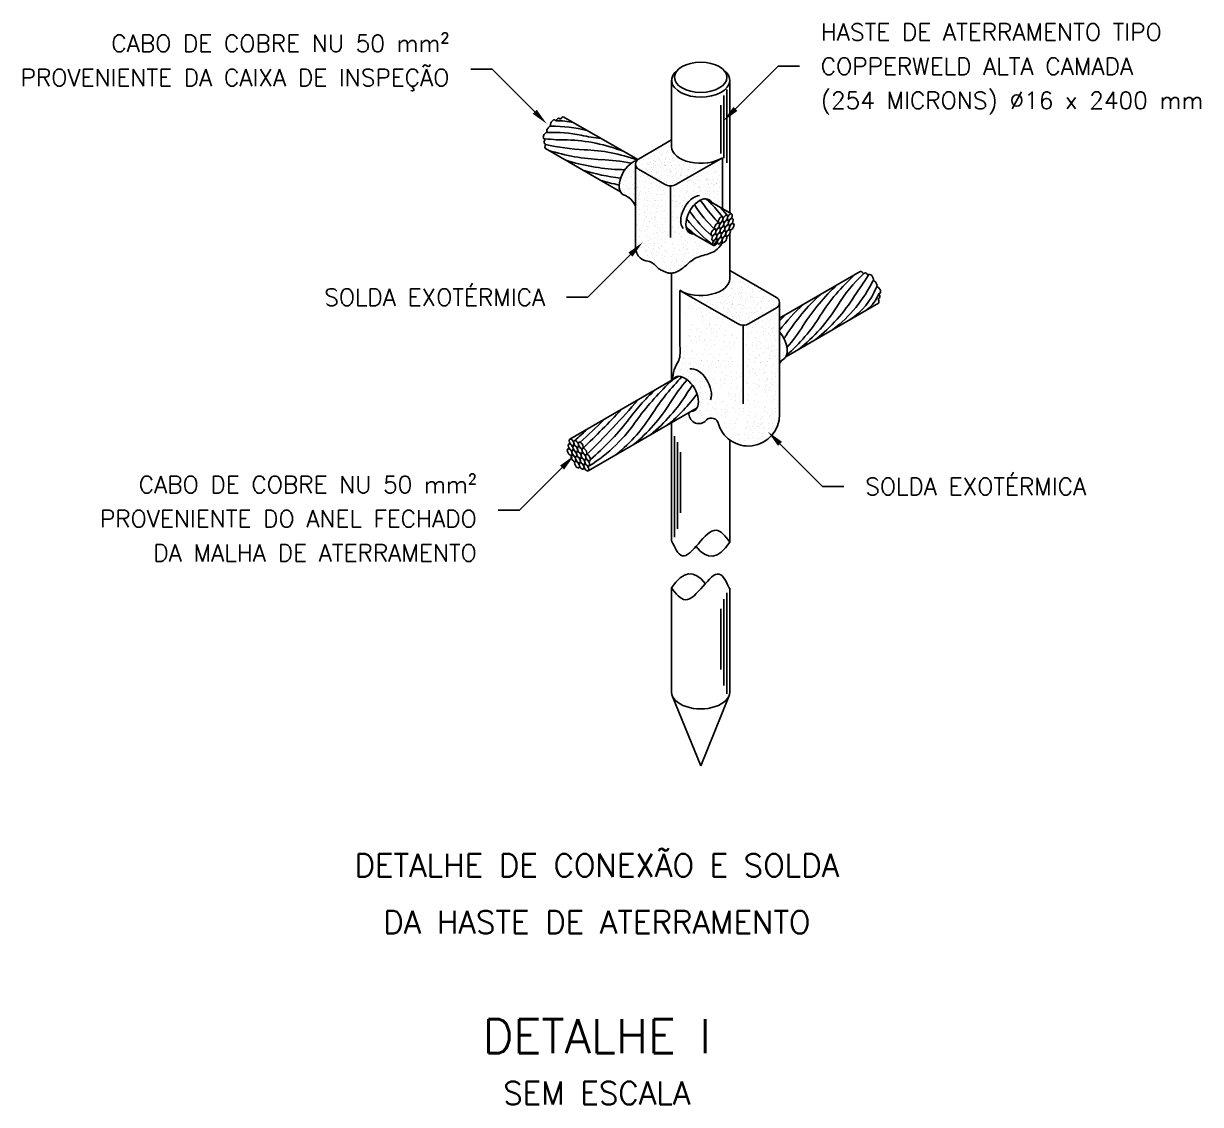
# Paper-space layout 'Layout4' of a CAD drawing. Header units: millimetres. Extents: x 16 to 267, y 19 to 196.
# Drawn here: x 208.76 to 232.03, y 61.51 to 82.87 of the extents above; entities that cross this region are included whole.
import ezdxf
from ezdxf.enums import TextEntityAlignment as Align

# ---------------------------------------------------------------- set-up
doc = ezdxf.new("R2010")
doc.units = ezdxf.units.MM
for name, color, linetype in [('C01', 1, 'Continuous'), ('C02', 42, 'Continuous'), ('C03', 7, 'Continuous'), ('C04', 5, 'Continuous'), ('C05', 4, 'Continuous')]:
    doc.layers.add(name, color=color, linetype=linetype)
doc.styles.add('100CL', font='romans.shx', dxfattribs={"height": 25})
doc.styles.add('140CL', font='romans.shx', dxfattribs={"height": 100})
doc.styles.add('80CL', font='romans.shx', dxfattribs={"height": 2})

psp = doc.layouts.new('Layout4')

# ---------------------------------------------------------------- linework, layer by layer
at = {"layer": 'C01'}
for p, q in [((222.607, 80.216), (222.607, 81.451)), ((222.666, 80.124), (222.666, 81.571)), ((222.547, 80.308), (222.547, 81.259)), ((222.67, 79.084), (222.54, 79.24)), ((221.633, 72.726), (221.633, 74.718)), ((221.692, 72.886), (221.692, 74.598)), ((221.751, 73.206), (221.751, 74.406)), ((222.607, 69.79), (222.607, 71.501)), ((222.666, 69.63), (222.666, 71.621)), ((222.547, 70.109), (222.547, 71.309))]:
    psp.add_line(p, q, dxfattribs=at)
for centre, radius, start, end in [((219.254, 78.252), 2.592, 75.5148, 91.4163), ((219.348, 79.712), 1.238, 76.6561, 93.0104), ((219.475, 83.951), 3.377, 263.1709, 270.5459), ((219.238, 77.885), 2.837, 78.8772, 92.4028), ((219.402, 77.231), 3.345, 68.4803, 88.2103), ((220.476, 83.524), 2.937, 256.4091, 264.2355), ((220.04, 84.522), 4.148, 256.6399, 267.3042), ((220.377, 84.327), 4.148, 252.6958, 267.3042), ((219.74, 77.036), 3.345, 69.8266, 88.2103), ((220.715, 84.132), 4.148, 252.6958, 267.3042), ((220.078, 76.841), 3.345, 78.0118, 88.2103), ((221.053, 83.937), 4.148, 252.6958, 263.2242), ((220.416, 76.646), 3.345, 86.0408, 88.2103), ((221.391, 83.742), 4.148, 252.6958, 258.1274), ((220.436, 78.009), 2.187, 34.5242, 38.8612), ((221.344, 78.335), 1.409, 38.4865, 48.8227), ((224.084, 80.669), 2.627, 214.8967, 229.117), ((220.526, 78.428), 1.734, 29.5979, 30.0044), ((223.821, 80.376), 2.095, 211.4044, 228.5956), ((225.207, 81.467), 3.706, 216.7715, 223.2285), ((223.843, 80.249), 1.739, 216.6069, 223.3931), ((224.48, 81.106), 3.345, 218.7128, 231.5197), ((224.142, 81.301), 3.345, 226.9146, 231.5197), ((228.003, 74.861), 4.148, 132.6958, 147.3042), ((223.121, 78.985), 2.71, 307.3205, 333.796), ((227.418, 75.715), 3.016, 132.8361, 148.3691), ((214.771, 84.817), 12.735, 324.8834, 327.0683), ((227.328, 74.471), 4.148, 132.6958, 147.3042), ((227.328, 74.471), 4.148, 132.6958, 147.3042), ((227.665, 74.666), 4.148, 132.6958, 147.3042), ((222.345, 79.253), 3.345, 308.4803, 328.2103), ((224.353, 78.168), 1.367, 303.2311, 338.3699), ((224.947, 77.823), 0.778, 309.2695, 338.1592), ((226.99, 74.276), 4.148, 132.6958, 142.3222), ((222.008, 79.058), 3.345, 308.4803, 328.2103), ((226.652, 74.081), 4.148, 132.6958, 135.237), ((221.67, 78.863), 3.345, 310.5794, 328.2103), ((221.332, 78.668), 3.345, 318.9335, 328.2103), ((220.994, 78.473), 3.345, 326.9207, 328.2103), ((224.699, 72.945), 4.148, 134.7472, 147.3042), ((224.062, 72.586), 4.148, 132.6958, 144.1815), ((225.552, 71.588), 5.805, 133.0704, 143.2078), ((225.036, 73.14), 4.148, 139.5097, 147.3042), ((225.374, 73.335), 4.148, 144.8082, 147.3042), ((207.21, 87.308), 18.128, 314.3901, 319.0995), ((219.041, 77.338), 3.345, 309.2306, 328.2103), ((219.379, 77.533), 3.345, 309.2306, 323.7806), ((207.169, 87.668), 18.277, 313.8122, 317.1762), ((218.365, 76.948), 3.345, 309.2306, 328.2103), ((218.703, 77.143), 3.345, 309.2306, 328.2103), ((216.085, 78.983), 5.72, 310.0075, 316.5423), ((218.332, 76.747), 3.072, 301.5907, 326.8053), ((216.416, 78.438), 5.485, 310.3889, 321.3523), ((216.151, 78.649), 5.333, 311.0975, 314.6366)]:
    psp.add_arc(centre, radius, start, end, dxfattribs=at)
at = {"layer": 'C02'}
for p, q in [((218.023, 81.975), (217.601, 81.975)), ((218.023, 81.975), (218.867, 81.131)), ((223.678, 82.03), (222.835, 81.187)), ((223.678, 82.03), (224.1, 82.03)), ((221.574, 80.443), (221.574, 81.753)), ((222.725, 79.133), (222.725, 81.753)), ((220.903, 80.185), (219.444, 81.027)), ((220.921, 80.197), (221.574, 80.574)), ((220.566, 79.546), (219.082, 80.403)), ((221.275, 80.371), (221.275, 80.371)), ((221.343, 80.324), (221.343, 80.324)), ((221.374, 80.421), (221.374, 80.421)), ((221.401, 80.3), (221.401, 80.3)), ((221.47, 80.323), (221.47, 80.323)), ((221.492, 80.303), (221.492, 80.303)), ((221.5, 80.35), (221.5, 80.35)), ((220.862, 80.095), (220.862, 78.412)), ((220.989, 80.095), (220.989, 80.095)), ((221.02, 80.192), (221.02, 80.192)), ((221.089, 80.113), (221.089, 80.113)), ((221.117, 80.093), (221.117, 80.093)), ((221.12, 80.21), (221.12, 80.21)), ((221.147, 80.121), (221.147, 80.121)), ((221.216, 80.162), (221.216, 80.162)), ((221.216, 80.112), (221.216, 80.112)), ((221.231, 80.144), (221.231, 80.144)), ((221.244, 80.275), (221.244, 80.275)), ((221.246, 80.139), (221.246, 80.139)), ((221.264, 80.06), (221.264, 80.06)), ((221.314, 80.061), (221.314, 80.061)), ((221.315, 80.211), (221.315, 80.211)), ((221.33, 80.194), (221.33, 80.194)), ((221.347, 80.144), (221.347, 80.144)), ((221.364, 80.11), (221.364, 80.11)), ((221.371, 80.273), (221.371, 80.273)), ((221.426, 80.07), (221.426, 80.07)), ((221.431, 80.133), (221.431, 80.133)), ((221.433, 80.093), (221.433, 80.093)), ((221.446, 80.194), (221.446, 80.194)), ((221.448, 80.076), (221.448, 80.076)), ((221.458, 80.076), (221.458, 80.076)), ((221.461, 80.206), (221.461, 80.206)), ((221.469, 80.222), (221.469, 80.222)), ((221.526, 80.119), (221.526, 80.119)), ((221.53, 80.183), (221.53, 80.183)), ((221.564, 80.076), (221.564, 80.076)), ((221.569, 80.272), (221.569, 80.272)), ((221.572, 80.07), (221.572, 80.07)), ((221.588, 80.205), (221.588, 80.205)), ((221.603, 80.167), (221.603, 80.167)), ((221.618, 80.232), (221.618, 80.232)), ((221.648, 80.065), (221.648, 80.065)), ((221.669, 79.697), (222.58, 80.223)), ((221.686, 80.154), (221.686, 80.154)), ((221.7, 80.068), (221.7, 80.068)), ((221.73, 80.096), (221.73, 80.096)), ((221.808, 80.092), (221.808, 80.092)), ((221.926, 80.086), (221.926, 80.086)), ((222.58, 80.223), (222.58, 79.216)), ((220.661, 79.931), (220.661, 79.931)), ((220.675, 79.829), (220.675, 79.829)), ((220.713, 79.918), (220.713, 79.918)), ((220.757, 79.833), (220.757, 79.833)), ((220.787, 79.86), (220.787, 79.86)), ((220.813, 79.951), (220.813, 79.951)), ((220.827, 79.934), (220.827, 79.934)), ((220.861, 79.849), (220.861, 79.849)), ((220.868, 79.946), (220.868, 79.946)), ((220.878, 79.819), (220.878, 79.819)), ((221.433, 79.697), (220.921, 79.993)), ((220.962, 79.982), (220.962, 79.982)), ((220.965, 79.857), (220.965, 79.857)), ((220.976, 79.965), (220.976, 79.965)), ((221.01, 79.88), (221.01, 79.88)), ((221.061, 80), (221.061, 80)), ((221.076, 79.983), (221.076, 79.983)), ((221.093, 79.965), (221.093, 79.965)), ((221.104, 79.847), (221.104, 79.847)), ((221.109, 79.899), (221.109, 79.899)), ((221.123, 79.814), (221.123, 79.814)), ((221.151, 79.927), (221.151, 79.927)), ((221.172, 79.89), (221.172, 79.89)), ((221.177, 79.953), (221.177, 79.953)), ((221.182, 80.024), (221.182, 80.024)), ((221.192, 79.983), (221.192, 79.983)), ((221.203, 79.865), (221.203, 79.865)), ((221.215, 80.042), (221.215, 80.042)), ((221.271, 79.909), (221.271, 79.909)), ((221.276, 79.972), (221.276, 79.972)), ((221.278, 79.926), (221.278, 79.926)), ((221.308, 79.953), (221.308, 79.953)), ((221.358, 80.026), (221.358, 80.026)), ((221.376, 79.875), (221.376, 79.875)), ((221.482, 79.992), (221.482, 79.992)), ((221.492, 79.871), (221.492, 79.871)), ((221.523, 79.968), (221.523, 79.968)), ((221.545, 79.957), (221.545, 79.957)), ((221.559, 79.94), (221.559, 79.94)), ((221.575, 79.958), (221.575, 79.958)), ((221.593, 79.856), (221.593, 79.856)), ((221.619, 79.87), (221.619, 79.87)), ((221.644, 80.002), (221.644, 80.002)), ((221.649, 79.897), (221.649, 79.897)), ((221.676, 79.94), (221.676, 79.94)), ((221.687, 79.822), (221.687, 79.822)), ((221.717, 79.819), (221.717, 79.819)), ((221.749, 79.883), (221.749, 79.883)), ((221.755, 79.865), (221.755, 79.865)), ((221.76, 79.929), (221.76, 79.929)), ((221.764, 79.865), (221.764, 79.865)), ((221.777, 79.996), (221.777, 79.996)), ((221.798, 80.017), (221.798, 80.017)), ((221.867, 79.876), (221.867, 79.876)), ((221.881, 79.865), (221.881, 79.865)), ((221.882, 79.859), (221.882, 79.859)), ((221.895, 79.989), (221.895, 79.989)), ((221.905, 79.994), (221.905, 79.994)), ((221.934, 80.021), (221.934, 80.021)), ((221.965, 79.854), (221.965, 79.854)), ((221.998, 79.859), (221.998, 79.859)), ((222.003, 79.943), (222.003, 79.943)), ((222.022, 79.988), (222.022, 79.988)), ((222.052, 80.015), (222.052, 80.015)), ((222.082, 79.848), (222.082, 79.848)), ((222.121, 79.937), (222.121, 79.937)), ((222.162, 79.863), (222.162, 79.863)), ((222.258, 79.814), (222.258, 79.814)), ((222.286, 79.927), (222.286, 79.927)), ((222.317, 80.024), (222.317, 80.024)), ((222.413, 79.926), (222.413, 79.926)), ((222.443, 79.953), (222.443, 79.953)), ((222.511, 79.875), (222.511, 79.875)), ((220.63, 79.695), (220.63, 79.695)), ((220.644, 79.594), (220.644, 79.594)), ((220.67, 79.766), (220.67, 79.766)), ((220.682, 79.682), (220.682, 79.682)), ((220.726, 79.597), (220.726, 79.597)), ((220.729, 79.621), (220.729, 79.621)), ((220.756, 79.624), (220.756, 79.624)), ((220.796, 79.698), (220.796, 79.698)), ((220.83, 79.614), (220.83, 79.614)), ((220.837, 79.71), (220.837, 79.71)), ((220.847, 79.723), (220.847, 79.723)), ((220.847, 79.584), (220.847, 79.584)), ((220.855, 79.782), (220.855, 79.782)), ((220.881, 79.641), (220.881, 79.641)), ((220.906, 79.647), (220.906, 79.647)), ((220.921, 79.63), (220.921, 79.63)), ((220.933, 79.76), (220.933, 79.76)), ((221.037, 79.63), (221.037, 79.63)), ((221.061, 79.758), (221.061, 79.758)), ((221.121, 79.619), (221.121, 79.619)), ((221.138, 79.797), (221.138, 79.797)), ((221.159, 79.707), (221.159, 79.707)), ((221.171, 79.713), (221.171, 79.713)), ((221.182, 79.63), (221.182, 79.63)), ((221.213, 79.726), (221.213, 79.726)), ((221.254, 79.797), (221.254, 79.797)), ((221.265, 79.679), (221.265, 79.679)), ((221.299, 79.596), (221.299, 79.596)), ((221.309, 79.628), (221.309, 79.628)), ((221.333, 79.722), (221.333, 79.722)), ((221.338, 79.786), (221.338, 79.786)), ((221.339, 79.655), (221.339, 79.655)), ((221.407, 79.577), (221.407, 79.577)), ((221.464, 79.759), (221.464, 79.759)), ((221.479, 79.741), (221.479, 79.741)), ((221.513, 79.657), (221.513, 79.657)), ((221.551, 79.665), (221.551, 78.647)), ((221.595, 79.741), (221.595, 79.741)), ((221.606, 79.623), (221.606, 79.623)), ((221.634, 79.58), (221.634, 79.58)), ((221.665, 79.677), (221.665, 79.677)), ((221.675, 79.667), (221.675, 79.667)), ((221.679, 79.73), (221.679, 79.73)), ((221.762, 79.579), (221.762, 79.579)), ((221.792, 79.606), (221.792, 79.606)), ((221.798, 79.781), (221.798, 79.781)), ((221.892, 79.747), (221.892, 79.747)), ((221.895, 79.679), (221.895, 79.679)), ((221.916, 79.775), (221.916, 79.775)), ((221.926, 79.776), (221.926, 79.776)), ((221.96, 79.791), (221.96, 79.791)), ((222.01, 79.741), (222.01, 79.741)), ((222.022, 79.678), (222.022, 79.678)), ((222.052, 79.705), (222.052, 79.705)), ((222.078, 79.784), (222.078, 79.784)), ((222.103, 79.653), (222.103, 79.653)), ((222.118, 79.636), (222.118, 79.636)), ((222.121, 79.627), (222.121, 79.627)), ((222.131, 79.766), (222.131, 79.766)), ((222.234, 79.636), (222.234, 79.636)), ((222.258, 79.765), (222.258, 79.765)), ((222.27, 79.579), (222.27, 79.579)), ((222.273, 79.797), (222.273, 79.797)), ((222.288, 79.792), (222.288, 79.792)), ((222.298, 79.692), (222.298, 79.692)), ((222.306, 79.713), (222.306, 79.713)), ((222.318, 79.625), (222.318, 79.625)), ((222.329, 79.788), (222.329, 79.788)), ((222.356, 79.713), (222.356, 79.713)), ((222.389, 79.797), (222.389, 79.797)), ((222.4, 79.679), (222.4, 79.679)), ((222.426, 79.69), (222.426, 79.69)), ((222.455, 79.717), (222.455, 79.717)), ((222.468, 79.722), (222.468, 79.722)), ((222.473, 79.786), (222.473, 79.786)), ((222.524, 79.639), (222.524, 79.639)), ((220.639, 79.53), (220.639, 79.53)), ((220.738, 79.456), (220.738, 79.456)), ((220.743, 79.519), (220.743, 79.519)), ((220.816, 79.487), (220.816, 79.487)), ((220.825, 79.523), (220.825, 79.523)), ((220.855, 79.55), (220.855, 79.55)), ((220.915, 79.413), (220.915, 79.413)), ((220.915, 79.406), (220.915, 79.406)), ((220.924, 79.472), (220.924, 79.472)), ((220.93, 79.539), (220.93, 79.539)), ((220.946, 79.503), (220.946, 79.503)), ((220.954, 79.545), (220.954, 79.545)), ((221.042, 79.405), (221.042, 79.405)), ((221.048, 79.512), (221.048, 79.512)), ((221.072, 79.432), (221.072, 79.432)), ((221.089, 79.367), (221.089, 79.367)), ((221.116, 79.555), (221.116, 79.555)), ((221.141, 79.354), (221.141, 79.354)), ((221.154, 79.517), (221.154, 79.517)), ((221.202, 79.415), (221.202, 79.415)), ((221.241, 79.386), (221.241, 79.386)), ((221.255, 79.369), (221.255, 79.369)), ((221.268, 79.499), (221.268, 79.499)), ((221.285, 79.499), (221.285, 79.499)), ((221.296, 79.381), (221.296, 79.381)), ((221.364, 79.425), (221.364, 79.425)), ((221.369, 79.488), (221.369, 79.488)), ((221.372, 79.369), (221.372, 79.369)), ((221.396, 79.498), (221.396, 79.498)), ((221.426, 79.525), (221.426, 79.525)), ((221.456, 79.358), (221.456, 79.358)), ((221.494, 79.447), (221.494, 79.447)), ((221.597, 79.379), (221.597, 79.379)), ((221.607, 79.467), (221.607, 79.467)), ((221.621, 79.45), (221.621, 79.45)), ((221.655, 79.366), (221.655, 79.366)), ((221.672, 79.354), (221.672, 79.354)), ((221.738, 79.45), (221.738, 79.45)), ((221.817, 79.375), (221.817, 79.375)), ((221.822, 79.439), (221.822, 79.439)), ((221.86, 79.527), (221.86, 79.527)), ((221.867, 79.566), (221.867, 79.566)), ((221.882, 79.549), (221.882, 79.549)), ((221.916, 79.465), (221.916, 79.465)), ((221.998, 79.549), (221.998, 79.549)), ((222.078, 79.474), (222.078, 79.474)), ((222.082, 79.538), (222.082, 79.538)), ((222.151, 79.552), (222.151, 79.552)), ((222.244, 79.41), (222.76, 79.112)), ((222.245, 79.518), (222.245, 79.518)), ((222.285, 79.561), (222.285, 79.561)), ((222.313, 79.561), (222.313, 79.561)), ((222.319, 79.477), (222.319, 79.477)), ((222.402, 79.561), (222.402, 79.561)), ((222.413, 79.443), (222.413, 79.443)), ((222.481, 79.487), (222.481, 79.487)), ((222.486, 79.55), (222.486, 79.55)), ((220.887, 79.293), (220.887, 79.293)), ((220.902, 79.276), (220.902, 79.276)), ((220.936, 79.192), (220.936, 79.192)), ((221.018, 79.276), (221.018, 79.276)), ((221.03, 79.158), (221.03, 79.158)), ((221.03, 79.157), (221.03, 79.157)), ((221.045, 79.14), (221.045, 79.14)), ((221.058, 79.27), (221.058, 79.27)), ((221.098, 79.201), (221.098, 79.201)), ((221.103, 79.265), (221.103, 79.265)), ((221.161, 79.14), (221.161, 79.14)), ((221.185, 79.268), (221.185, 79.268)), ((221.215, 79.296), (221.215, 79.296)), ((221.245, 79.129), (221.245, 79.129)), ((221.275, 79.158), (221.275, 79.158)), ((221.283, 79.217), (221.283, 79.217)), ((221.289, 79.285), (221.289, 79.285)), ((221.306, 79.255), (221.306, 79.255)), ((221.383, 79.251), (221.383, 79.251)), ((221.402, 79.157), (221.402, 79.157)), ((221.432, 79.184), (221.432, 79.184)), ((221.451, 79.294), (221.451, 79.294)), ((221.538, 79.169), (221.538, 79.169)), ((221.553, 79.152), (221.553, 79.152)), ((221.566, 79.282), (221.566, 79.282)), ((221.613, 79.144), (221.613, 79.144)), ((221.641, 79.257), (221.641, 79.257)), ((221.694, 79.281), (221.694, 79.281)), ((221.723, 79.308), (221.723, 79.308)), ((221.744, 79.127), (221.744, 79.127)), ((221.749, 79.332), (221.749, 79.332)), ((221.754, 79.141), (221.754, 79.141)), ((221.768, 79.256), (221.768, 79.256)), ((221.792, 79.23), (221.792, 79.23)), ((221.798, 79.283), (221.798, 79.283)), ((221.828, 79.116), (221.828, 79.116)), ((221.866, 79.205), (221.866, 79.205)), ((220.887, 78.896), (220.887, 78.896)), ((220.902, 78.879), (220.902, 78.879)), ((220.915, 79.009), (220.915, 79.009)), ((220.946, 79.106), (220.946, 79.106)), ((221.018, 78.879), (221.018, 78.879)), ((221.042, 79.008), (221.042, 79.008)), ((221.072, 79.035), (221.072, 79.035)), ((221.078, 79.055), (221.078, 79.055)), ((221.138, 78.957), (221.138, 78.957)), ((221.141, 78.957), (221.141, 78.957)), ((221.172, 79.022), (221.172, 79.022)), ((221.24, 79.065), (221.24, 79.065)), ((221.247, 79.045), (221.247, 79.045)), ((221.262, 79.028), (221.262, 79.028)), ((221.264, 78.886), (221.264, 78.886)), ((221.295, 78.944), (221.295, 78.944)), ((221.378, 79.028), (221.378, 79.028)), ((221.389, 78.91), (221.389, 78.91)), ((221.457, 78.953), (221.457, 78.953)), ((221.462, 79.017), (221.462, 79.017)), ((221.5, 79.106), (221.5, 79.106)), ((221.587, 79.068), (221.587, 79.068)), ((221.61, 78.972), (221.61, 78.972)), ((221.661, 79.043), (221.661, 79.043)), ((221.681, 79.034), (221.681, 79.034)), ((221.737, 78.971), (221.737, 78.971)), ((221.749, 79.077), (221.749, 79.077)), ((221.755, 79.009), (221.755, 79.009)), ((221.767, 78.998), (221.767, 78.998)), ((221.823, 79.053), (221.823, 79.053)), ((221.835, 78.92), (221.835, 78.92)), ((220.936, 78.795), (220.936, 78.795)), ((220.94, 78.662), (220.94, 78.662)), ((220.971, 78.759), (220.971, 78.759)), ((221.03, 78.761), (221.03, 78.761)), ((221.067, 78.661), (221.067, 78.661)), ((221.097, 78.688), (221.097, 78.688)), ((221.098, 78.805), (221.098, 78.805)), ((221.103, 78.868), (221.103, 78.868)), ((221.107, 78.861), (221.107, 78.861)), ((221.128, 78.646), (221.128, 78.646)), ((221.211, 78.73), (221.211, 78.73)), ((221.235, 78.859), (221.235, 78.859)), ((221.268, 78.743), (221.268, 78.743)), ((221.29, 78.656), (221.29, 78.656)), ((221.295, 78.719), (221.295, 78.719)), ((221.299, 78.84), (221.299, 78.84)), ((221.333, 78.808), (221.333, 78.808)), ((221.396, 78.741), (221.396, 78.741)), ((221.426, 78.769), (221.426, 78.769)), ((221.494, 78.69), (221.494, 78.69)), ((221.582, 78.859), (221.582, 78.859)), ((221.597, 78.842), (221.597, 78.842)), ((221.63, 78.758), (221.63, 78.758)), ((221.647, 78.74), (221.647, 78.74)), ((221.713, 78.842), (221.713, 78.842)), ((221.724, 78.724), (221.724, 78.724)), ((221.773, 78.669), (221.773, 78.669)), ((221.792, 78.767), (221.792, 78.767)), ((221.797, 78.831), (221.797, 78.831)), ((221.885, 78.785), (222.399, 78.488)), ((222.725, 77.832), (222.725, 78.723)), ((220.912, 78.549), (220.912, 78.549)), ((220.927, 78.532), (220.927, 78.532)), ((220.961, 78.448), (220.961, 78.448)), ((221.043, 78.532), (221.043, 78.532)), ((221.054, 78.414), (221.054, 78.414)), ((221.082, 78.495), (221.082, 78.495)), ((221.113, 78.591), (221.113, 78.591)), ((221.123, 78.457), (221.123, 78.457)), ((221.127, 78.521), (221.127, 78.521)), ((221.165, 78.609), (221.165, 78.609)), ((221.21, 78.493), (221.21, 78.493)), ((221.213, 78.433), (221.213, 78.433)), ((221.24, 78.52), (221.24, 78.52)), ((221.241, 78.63), (221.241, 78.63)), ((221.244, 78.529), (221.244, 78.529)), ((221.289, 78.528), (221.289, 78.528)), ((221.308, 78.442), (221.308, 78.442)), ((221.34, 78.431), (221.34, 78.431)), ((221.37, 78.458), (221.37, 78.458)), ((221.372, 78.612), (221.372, 78.612)), ((221.383, 78.494), (221.383, 78.494)), ((221.451, 78.538), (221.451, 78.538)), ((221.456, 78.601), (221.456, 78.601)), ((221.588, 78.53), (221.588, 78.53)), ((221.603, 78.513), (221.603, 78.513)), ((221.616, 78.643), (221.616, 78.643)), ((221.637, 78.429), (221.637, 78.429)), ((221.719, 78.513), (221.719, 78.513)), ((221.743, 78.642), (221.743, 78.642)), ((221.799, 78.439), (221.799, 78.439)), ((221.803, 78.502), (221.803, 78.502)), ((221.842, 78.591), (221.842, 78.591)), ((221.867, 78.431), (221.867, 78.431)), ((221.882, 78.414), (221.882, 78.414)), ((221.895, 78.544), (221.895, 78.544)), ((221.926, 78.641), (221.926, 78.641)), ((221.998, 78.414), (221.998, 78.414)), ((222.022, 78.543), (222.022, 78.543)), ((222.052, 78.57), (222.052, 78.57)), ((222.121, 78.492), (222.121, 78.492)), ((222.482, 78.591), (222.394, 78.484)), ((219.917, 77.465), (220.761, 78.309)), ((221.055, 78.382), (221.055, 78.382)), ((221.069, 78.364), (221.069, 78.364)), ((221.103, 78.28), (221.103, 78.28)), ((221.185, 78.32), (221.185, 78.32)), ((221.186, 78.364), (221.186, 78.364)), ((221.197, 78.246), (221.197, 78.246)), ((221.2, 78.302), (221.2, 78.302)), ((221.233, 78.218), (221.233, 78.218)), ((221.265, 78.29), (221.265, 78.29)), ((221.27, 78.353), (221.27, 78.353)), ((221.316, 78.302), (221.316, 78.302)), ((221.327, 78.184), (221.327, 78.184)), ((221.395, 78.228), (221.395, 78.228)), ((221.4, 78.291), (221.4, 78.291)), ((221.438, 78.38), (221.438, 78.38)), ((221.442, 78.278), (221.442, 78.278)), ((221.473, 78.374), (221.473, 78.374)), ((221.57, 78.276), (221.57, 78.276)), ((221.599, 78.303), (221.599, 78.303)), ((221.662, 78.196), (221.662, 78.196)), ((221.668, 78.225), (221.668, 78.225)), ((221.69, 78.309), (221.69, 78.309)), ((221.721, 78.405), (221.721, 78.405)), ((221.73, 78.395), (221.73, 78.395)), ((221.818, 78.307), (221.818, 78.307)), ((221.847, 78.334), (221.847, 78.334)), ((221.916, 78.33), (221.916, 78.33)), ((221.916, 78.256), (221.916, 78.256)), ((222.01, 78.296), (222.01, 78.296)), ((222.078, 78.339), (222.078, 78.339)), ((222.082, 78.403), (222.082, 78.403)), ((221.414, 78.165), (221.414, 78.165)), ((221.429, 78.147), (221.429, 78.147)), ((221.463, 78.063), (221.463, 78.063)), ((221.546, 78.147), (221.546, 78.147)), ((221.557, 78.029), (221.557, 78.029)), ((221.625, 78.073), (221.625, 78.073)), ((221.63, 78.136), (221.63, 78.136)), ((221.677, 78.178), (221.677, 78.178)), ((221.711, 78.094), (221.711, 78.094)), ((221.794, 78.178), (221.794, 78.178)), ((221.805, 78.06), (221.805, 78.06)), ((221.873, 78.104), (221.873, 78.104)), ((221.878, 78.167), (221.878, 78.167)), ((223.648, 77.461), (222.725, 77.994)), ((225.3, 77.973), (223.707, 77.053)), ((221.574, 75.821), (221.574, 77.936)), ((222.782, 77.76), (222.782, 77.76)), ((222.813, 77.856), (222.813, 77.856)), ((222.909, 77.758), (222.909, 77.758)), ((222.939, 77.785), (222.939, 77.785)), ((222.977, 77.759), (222.977, 77.759)), ((221.735, 77.601), (221.735, 76.504)), ((222.873, 76.945), (221.735, 77.601)), ((222.605, 77.569), (222.605, 77.569)), ((222.731, 77.498), (222.731, 77.498)), ((222.754, 77.647), (222.754, 77.647)), ((222.769, 77.629), (222.769, 77.629)), ((222.803, 77.545), (222.803, 77.545)), ((222.831, 77.547), (222.831, 77.547)), ((222.885, 77.629), (222.885, 77.629)), ((222.897, 77.511), (222.897, 77.511)), ((222.918, 77.549), (222.918, 77.549)), ((222.933, 77.532), (222.933, 77.532)), ((222.946, 77.662), (222.946, 77.662)), ((222.965, 77.555), (222.965, 77.555)), ((222.969, 77.618), (222.969, 77.618)), ((223.008, 77.707), (223.008, 77.707)), ((223.049, 77.532), (223.049, 77.532)), ((223.073, 77.661), (223.073, 77.661)), ((223.103, 77.688), (223.103, 77.688)), ((223.133, 77.521), (223.133, 77.521)), ((223.171, 77.61), (223.171, 77.61)), ((223.176, 77.583), (223.176, 77.583)), ((223.207, 77.679), (223.207, 77.679)), ((223.303, 77.581), (223.303, 77.581)), ((223.333, 77.608), (223.333, 77.608)), ((223.401, 77.53), (223.401, 77.53)), ((219.917, 77.465), (219.495, 77.465)), ((221.914, 77.27), (221.914, 77.27)), ((221.944, 77.297), (221.944, 77.297)), ((222.121, 77.257), (222.121, 77.257)), ((222.149, 77.37), (222.149, 77.37)), ((222.18, 77.467), (222.18, 77.467)), ((222.277, 77.369), (222.277, 77.369)), ((222.306, 77.396), (222.306, 77.396)), ((222.375, 77.318), (222.375, 77.318)), ((222.462, 77.253), (222.462, 77.253)), ((222.49, 77.366), (222.49, 77.366)), ((222.521, 77.463), (222.521, 77.463)), ((222.546, 77.359), (222.546, 77.359)), ((222.561, 77.342), (222.561, 77.342)), ((222.574, 77.472), (222.574, 77.472)), ((222.595, 77.258), (222.595, 77.258)), ((222.617, 77.364), (222.617, 77.364)), ((222.647, 77.392), (222.647, 77.392)), ((222.677, 77.342), (222.677, 77.342)), ((222.701, 77.471), (222.701, 77.471)), ((222.751, 77.299), (222.751, 77.299)), ((222.757, 77.267), (222.757, 77.267)), ((222.761, 77.331), (222.761, 77.331)), ((222.772, 77.337), (222.772, 77.337)), ((222.782, 77.396), (222.782, 77.396)), ((222.787, 77.32), (222.787, 77.32)), ((222.8, 77.45), (222.8, 77.45)), ((222.878, 77.298), (222.878, 77.298)), ((222.903, 77.32), (222.903, 77.32)), ((222.908, 77.325), (222.908, 77.325)), ((222.927, 77.448), (222.927, 77.448)), ((222.954, 77.317), (222.954, 77.317)), ((222.957, 77.476), (222.957, 77.476)), ((222.966, 77.448), (222.966, 77.448)), ((222.987, 77.309), (222.987, 77.309)), ((223.011, 77.253), (223.011, 77.253)), ((223.025, 77.397), (223.025, 77.397)), ((223.038, 77.366), (223.038, 77.366)), ((223.06, 77.414), (223.06, 77.414)), ((223.069, 77.463), (223.069, 77.463)), ((223.109, 76.945), (223.648, 77.256)), ((223.128, 77.457), (223.128, 77.457)), ((223.148, 77.47), (223.148, 77.47)), ((223.163, 77.452), (223.163, 77.452)), ((223.196, 77.392), (223.196, 77.392)), ((223.196, 77.368), (223.196, 77.368)), ((223.264, 77.313), (223.264, 77.313)), ((223.279, 77.452), (223.279, 77.452)), ((223.29, 77.334), (223.29, 77.334)), ((223.325, 77.262), (223.325, 77.262)), ((223.353, 77.375), (223.353, 77.375)), ((223.358, 77.378), (223.358, 77.378)), ((223.363, 77.441), (223.363, 77.441)), ((223.384, 77.471), (223.384, 77.471)), ((223.48, 77.373), (223.48, 77.373)), ((223.51, 77.4), (223.51, 77.4)), ((223.578, 77.322), (223.578, 77.322)), ((223.707, 76.887), (223.707, 77.358)), ((225.663, 77.349), (223.829, 76.29)), ((221.843, 77.14), (221.843, 77.14)), ((221.982, 77.234), (221.982, 77.234)), ((222.072, 77.23), (222.072, 77.23)), ((222.136, 77.24), (222.136, 77.24)), ((222.17, 77.156), (222.17, 77.156)), ((222.177, 77.085), (222.177, 77.085)), ((222.194, 77.094), (222.194, 77.094)), ((222.253, 77.24), (222.253, 77.24)), ((222.264, 77.122), (222.264, 77.122)), ((222.332, 77.165), (222.332, 77.165)), ((222.337, 77.229), (222.337, 77.229)), ((222.344, 77.047), (222.344, 77.047)), ((222.375, 77.144), (222.375, 77.144)), ((222.471, 77.046), (222.471, 77.046)), ((222.477, 77.236), (222.477, 77.236)), ((222.501, 77.073), (222.501, 77.073)), ((222.511, 77.151), (222.511, 77.151)), ((222.593, 77.236), (222.593, 77.236)), ((222.605, 77.118), (222.605, 77.118)), ((222.673, 77.161), (222.673, 77.161)), ((222.677, 77.224), (222.677, 77.224)), ((222.689, 77.224), (222.689, 77.224)), ((222.723, 77.186), (222.723, 77.186)), ((222.772, 77.085), (222.772, 77.085)), ((222.82, 77.236), (222.82, 77.236)), ((222.854, 77.169), (222.854, 77.169)), ((222.866, 77.051), (222.866, 77.051)), ((222.896, 77.107), (222.896, 77.107)), ((222.91, 77.09), (222.91, 77.09)), ((222.938, 77.158), (222.938, 77.158)), ((222.977, 77.247), (222.977, 77.247)), ((223.059, 77.151), (223.059, 77.151)), ((223.081, 77.246), (223.081, 77.246)), ((223.086, 77.054), (223.086, 77.054)), ((223.111, 77.078), (223.111, 77.078)), ((223.114, 77.167), (223.114, 77.167)), ((223.142, 77.236), (223.142, 77.236)), ((223.149, 77.167), (223.149, 77.167)), ((223.217, 77.036), (223.217, 77.036)), ((223.221, 77.161), (223.221, 77.161)), ((223.226, 77.224), (223.226, 77.224)), ((223.241, 77.165), (223.241, 77.165)), ((223.271, 77.193), (223.271, 77.193)), ((223.301, 77.025), (223.301, 77.025)), ((223.339, 77.114), (223.339, 77.114)), ((223.34, 77.244), (223.34, 77.244)), ((223.373, 77.16), (223.373, 77.16)), ((223.41, 77.095), (223.41, 77.095)), ((223.456, 77.244), (223.456, 77.244)), ((223.467, 77.126), (223.467, 77.126)), ((223.535, 77.17), (223.535, 77.17)), ((223.536, 77.024), (223.536, 77.024)), ((223.54, 77.233), (223.54, 77.233)), ((221.941, 76.826), (221.941, 76.826)), ((221.972, 76.923), (221.972, 76.923)), ((222.069, 76.825), (222.069, 76.825)), ((222.098, 76.852), (222.098, 76.852)), ((222.186, 76.982), (222.186, 76.982)), ((222.273, 76.839), (222.273, 76.839)), ((222.316, 76.934), (222.316, 76.934)), ((222.331, 76.917), (222.331, 76.917)), ((222.365, 76.833), (222.365, 76.833)), ((222.447, 76.917), (222.447, 76.917)), ((222.458, 76.799), (222.458, 76.799)), ((222.527, 76.842), (222.527, 76.842)), ((222.531, 76.906), (222.531, 76.906)), ((222.57, 76.995), (222.57, 76.995)), ((222.654, 76.803), (222.654, 76.803)), ((222.944, 77.005), (222.944, 77.005)), ((222.991, 76.913), (222.991, 75.358)), ((223.038, 76.972), (223.038, 76.972)), ((223.106, 77.015), (223.106, 77.015)), ((223.135, 76.952), (223.135, 76.952)), ((223.18, 76.874), (223.18, 76.874)), ((223.228, 76.918), (223.228, 76.918)), ((223.297, 76.962), (223.297, 76.962)), ((223.351, 76.886), (223.351, 76.886)), ((223.366, 76.868), (223.366, 76.868)), ((223.379, 76.999), (223.379, 76.999)), ((223.428, 76.848), (223.428, 76.848)), ((223.459, 76.945), (223.459, 76.945)), ((223.483, 76.868), (223.483, 76.868)), ((223.507, 76.997), (223.507, 76.997)), ((223.555, 76.847), (223.555, 76.847)), ((223.562, 76.794), (223.562, 76.794)), ((223.567, 76.857), (223.567, 76.857)), ((223.585, 76.874), (223.585, 76.874)), ((223.605, 76.946), (223.605, 76.946)), ((223.654, 76.795), (223.654, 76.795)), ((223.707, 76.887), (223.707, 75.149)), ((221.913, 76.713), (221.913, 76.713)), ((221.928, 76.696), (221.928, 76.696)), ((221.962, 76.612), (221.962, 76.612)), ((222.045, 76.696), (222.045, 76.696)), ((222.056, 76.578), (222.056, 76.578)), ((222.124, 76.621), (222.124, 76.621)), ((222.129, 76.685), (222.129, 76.685)), ((222.167, 76.773), (222.167, 76.773)), ((222.214, 76.629), (222.214, 76.629)), ((222.229, 76.612), (222.229, 76.612)), ((222.242, 76.742), (222.242, 76.742)), ((222.346, 76.612), (222.346, 76.612)), ((222.37, 76.74), (222.37, 76.74)), ((222.399, 76.768), (222.399, 76.768)), ((222.43, 76.601), (222.43, 76.601)), ((222.468, 76.689), (222.468, 76.689)), ((222.595, 76.594), (222.595, 76.594)), ((222.61, 76.576), (222.61, 76.576)), ((222.623, 76.707), (222.623, 76.707)), ((222.726, 76.576), (222.726, 76.576)), ((222.75, 76.705), (222.75, 76.705)), ((222.78, 76.732), (222.78, 76.732)), ((222.81, 76.565), (222.81, 76.565)), ((222.848, 76.654), (222.848, 76.654)), ((223.069, 76.649), (223.069, 76.649)), ((223.1, 76.746), (223.1, 76.746)), ((223.121, 76.664), (223.121, 76.664)), ((223.149, 76.777), (223.149, 76.777)), ((223.17, 76.563), (223.17, 76.563)), ((223.227, 76.675), (223.227, 76.675)), ((223.253, 76.647), (223.253, 76.647)), ((223.277, 76.776), (223.277, 76.776)), ((223.295, 76.596), (223.295, 76.596)), ((223.332, 76.572), (223.332, 76.572)), ((223.4, 76.784), (223.4, 76.784)), ((223.4, 76.735), (223.4, 76.735)), ((223.446, 76.591), (223.446, 76.591)), ((223.449, 76.634), (223.449, 76.634)), ((223.494, 76.75), (223.494, 76.75)), ((223.531, 76.718), (223.531, 76.718)), ((223.543, 76.6), (223.543, 76.6)), ((223.611, 76.643), (223.611, 76.643)), ((223.615, 76.707), (223.615, 76.707)), ((223.631, 76.613), (223.631, 76.613)), ((221.835, 76.392), (221.835, 76.392)), ((221.866, 76.489), (221.866, 76.489)), ((221.962, 76.391), (221.962, 76.391)), ((221.992, 76.418), (221.992, 76.418)), ((222.061, 76.34), (222.061, 76.34)), ((222.184, 76.335), (222.184, 76.335)), ((222.215, 76.432), (222.215, 76.432)), ((222.263, 76.528), (222.263, 76.528)), ((222.312, 76.333), (222.312, 76.333)), ((222.342, 76.361), (222.342, 76.361)), ((222.357, 76.494), (222.357, 76.494)), ((222.425, 76.537), (222.425, 76.537)), ((222.521, 76.335), (222.521, 76.335)), ((222.552, 76.432), (222.552, 76.432)), ((222.643, 76.492), (222.643, 76.492)), ((222.648, 76.333), (222.648, 76.333)), ((222.678, 76.361), (222.678, 76.361)), ((222.737, 76.458), (222.737, 76.458)), ((222.805, 76.502), (222.805, 76.502)), ((223.042, 76.536), (223.042, 76.536)), ((223.056, 76.519), (223.056, 76.519)), ((223.09, 76.435), (223.09, 76.435)), ((223.127, 76.325), (223.127, 76.325)), ((223.173, 76.519), (223.173, 76.519)), ((223.184, 76.401), (223.184, 76.401)), ((223.252, 76.444), (223.252, 76.444)), ((223.257, 76.508), (223.257, 76.508)), ((223.303, 76.337), (223.303, 76.337)), ((223.318, 76.32), (223.318, 76.32)), ((223.33, 76.45), (223.33, 76.45)), ((223.387, 76.381), (223.387, 76.381)), ((223.415, 76.494), (223.415, 76.494)), ((223.458, 76.448), (223.458, 76.448)), ((223.488, 76.476), (223.488, 76.476)), ((223.542, 76.493), (223.542, 76.493)), ((223.556, 76.397), (223.556, 76.397)), ((223.572, 76.52), (223.572, 76.52)), ((223.573, 76.403), (223.573, 76.403)), ((223.6, 76.516), (223.6, 76.516)), ((223.64, 76.441), (223.64, 76.441)), ((223.704, 76.386), (223.704, 76.386)), ((223.728, 76.515), (223.728, 76.515)), ((223.758, 76.542), (223.758, 76.542)), ((223.788, 76.375), (223.788, 76.375)), ((223.826, 76.464), (223.826, 76.464)), ((221.786, 76.155), (221.786, 76.155)), ((221.807, 76.279), (221.807, 76.279)), ((221.817, 76.252), (221.817, 76.252)), ((221.822, 76.262), (221.822, 76.262)), ((221.856, 76.178), (221.856, 76.178)), ((221.913, 76.153), (221.913, 76.153)), ((221.938, 76.262), (221.938, 76.262)), ((221.943, 76.181), (221.943, 76.181)), ((221.95, 76.144), (221.95, 76.144)), ((222.011, 76.102), (222.011, 76.102)), ((222.018, 76.187), (222.018, 76.187)), ((222.023, 76.251), (222.023, 76.251)), ((222.157, 76.222), (222.157, 76.222)), ((222.171, 76.205), (222.171, 76.205)), ((222.205, 76.12), (222.205, 76.12)), ((222.288, 76.205), (222.288, 76.205)), ((222.367, 76.13), (222.367, 76.13)), ((222.372, 76.193), (222.372, 76.193)), ((222.41, 76.282), (222.41, 76.282)), ((222.493, 76.222), (222.493, 76.222)), ((222.508, 76.205), (222.508, 76.205)), ((222.542, 76.12), (222.542, 76.12)), ((222.624, 76.205), (222.624, 76.205)), ((222.704, 76.13), (222.704, 76.13)), ((222.708, 76.193), (222.708, 76.193)), ((222.746, 76.105), (222.746, 76.105)), ((222.747, 76.282), (222.747, 76.282)), ((222.777, 76.202), (222.777, 76.202)), ((222.874, 76.103), (222.874, 76.103)), ((222.904, 76.131), (222.904, 76.131)), ((223.068, 76.116), (223.068, 76.116)), ((223.083, 76.098), (223.083, 76.098)), ((223.096, 76.229), (223.096, 76.229)), ((223.207, 76.171), (223.207, 76.171)), ((223.238, 76.268), (223.238, 76.268)), ((223.253, 76.254), (223.253, 76.254)), ((223.322, 76.176), (223.322, 76.176)), ((223.334, 76.17), (223.334, 76.17)), ((223.364, 76.197), (223.364, 76.197)), ((223.432, 76.118), (223.432, 76.118)), ((223.435, 76.28), (223.435, 76.28)), ((223.437, 76.1), (223.437, 76.1)), ((223.445, 76.202), (223.445, 76.202)), ((223.468, 76.197), (223.468, 76.197)), ((223.513, 76.245), (223.513, 76.245)), ((223.518, 76.309), (223.518, 76.309)), ((223.529, 76.246), (223.529, 76.246)), ((223.564, 76.099), (223.564, 76.099)), ((223.594, 76.126), (223.594, 76.126)), ((223.597, 76.289), (223.597, 76.289)), ((223.621, 76.302), (223.621, 76.302)), ((223.715, 76.268), (223.715, 76.268)), ((223.783, 76.311), (223.783, 76.311)), ((221.715, 75.902), (219.562, 74.66)), ((221.758, 76.042), (221.758, 76.042)), ((221.773, 76.025), (221.773, 76.025)), ((221.806, 75.941), (221.806, 75.941)), ((221.889, 76.025), (221.889, 76.025)), ((221.9, 75.907), (221.9, 75.907)), ((221.968, 75.95), (221.968, 75.95)), ((221.973, 76.014), (221.973, 76.014)), ((222.033, 75.934), (222.033, 75.934)), ((222.064, 76.031), (222.064, 76.031)), ((222.161, 75.933), (222.161, 75.933)), ((222.19, 75.96), (222.19, 75.96)), ((222.259, 75.881), (222.259, 75.881)), ((222.299, 76.087), (222.299, 76.087)), ((222.4, 75.859), (222.4, 75.859)), ((222.428, 75.972), (222.428, 75.972)), ((222.459, 76.069), (222.459, 76.069)), ((222.555, 75.971), (222.555, 75.971)), ((222.585, 75.998), (222.585, 75.998)), ((222.635, 76.087), (222.635, 76.087)), ((222.654, 75.919), (222.654, 75.919)), ((222.733, 75.975), (222.733, 75.975)), ((222.767, 75.89), (222.767, 75.89)), ((222.85, 75.974), (222.85, 75.974)), ((222.861, 75.856), (222.861, 75.856)), ((222.929, 75.9), (222.929, 75.9)), ((222.934, 75.963), (222.934, 75.963)), ((222.972, 76.052), (222.972, 76.052)), ((223.087, 75.883), (223.087, 75.883)), ((223.117, 76.014), (223.117, 76.014)), ((223.118, 75.98), (223.118, 75.98)), ((223.179, 76.058), (223.179, 76.058)), ((223.194, 76.041), (223.194, 76.041)), ((223.211, 75.98), (223.211, 75.98)), ((223.227, 75.957), (223.227, 75.957)), ((223.244, 75.909), (223.244, 75.909)), ((223.31, 76.041), (223.31, 76.041)), ((223.389, 75.966), (223.389, 75.966)), ((223.394, 76.03), (223.394, 76.03)), ((223.409, 75.987), (223.409, 75.987)), ((223.424, 75.97), (223.424, 75.97)), ((223.458, 75.886), (223.458, 75.886)), ((223.54, 75.97), (223.54, 75.97)), ((223.62, 75.895), (223.62, 75.895)), ((223.624, 75.959), (223.624, 75.959)), ((223.662, 76.048), (223.662, 76.048)), ((222.005, 75.821), (222.005, 75.821)), ((222.02, 75.804), (222.02, 75.804)), ((222.054, 75.72), (222.054, 75.72)), ((222.137, 75.804), (222.137, 75.804)), ((222.148, 75.704), (222.148, 75.704)), ((222.148, 75.686), (222.148, 75.686)), ((222.179, 75.801), (222.179, 75.801)), ((222.216, 75.729), (222.216, 75.729)), ((222.221, 75.793), (222.221, 75.793)), ((222.275, 75.703), (222.275, 75.703)), ((222.305, 75.73), (222.305, 75.73)), ((222.374, 75.652), (222.374, 75.652)), ((222.415, 75.842), (222.415, 75.842)), ((222.449, 75.758), (222.449, 75.758)), ((222.531, 75.842), (222.531, 75.842)), ((222.543, 75.724), (222.543, 75.724)), ((222.611, 75.767), (222.611, 75.767)), ((222.615, 75.831), (222.615, 75.831)), ((222.729, 75.667), (222.729, 75.667)), ((222.76, 75.763), (222.76, 75.763)), ((222.856, 75.665), (222.856, 75.665)), ((222.886, 75.692), (222.886, 75.692)), ((223.059, 75.771), (223.059, 75.771)), ((223.074, 75.753), (223.074, 75.753)), ((223.108, 75.669), (223.108, 75.669)), ((223.191, 75.753), (223.191, 75.753)), ((223.202, 75.635), (223.202, 75.635)), ((223.27, 75.679), (223.27, 75.679)), ((223.275, 75.742), (223.275, 75.742)), ((223.289, 75.713), (223.289, 75.713)), ((223.304, 75.696), (223.304, 75.696)), ((223.313, 75.831), (223.313, 75.831)), ((223.418, 75.633), (223.418, 75.633)), ((223.421, 75.696), (223.421, 75.696)), ((223.445, 75.824), (223.445, 75.824)), ((223.446, 75.746), (223.446, 75.746)), ((223.475, 75.852), (223.475, 75.852)), ((223.477, 75.843), (223.477, 75.843)), ((223.505, 75.685), (223.505, 75.685)), ((223.543, 75.773), (223.543, 75.773)), ((223.551, 75.852), (223.551, 75.852)), ((223.573, 75.745), (223.573, 75.745)), ((223.603, 75.772), (223.603, 75.772)), ((223.671, 75.694), (223.671, 75.694)), ((222.12, 75.591), (222.12, 75.591)), ((222.135, 75.574), (222.135, 75.574)), ((222.169, 75.49), (222.169, 75.49)), ((222.185, 75.445), (222.185, 75.445)), ((222.251, 75.574), (222.251, 75.574)), ((222.263, 75.456), (222.263, 75.456)), ((222.331, 75.499), (222.331, 75.499)), ((222.336, 75.563), (222.336, 75.563)), ((222.481, 75.48), (222.481, 75.48)), ((222.607, 75.409), (222.607, 75.409)), ((222.701, 75.554), (222.701, 75.554)), ((222.716, 75.536), (222.716, 75.536)), ((222.75, 75.452), (222.75, 75.452)), ((222.808, 75.406), (222.808, 75.406)), ((222.832, 75.536), (222.832, 75.536)), ((222.839, 75.502), (222.839, 75.502)), ((222.843, 75.418), (222.843, 75.418)), ((222.912, 75.462), (222.912, 75.462)), ((222.916, 75.525), (222.916, 75.525)), ((222.936, 75.404), (222.936, 75.404)), ((222.955, 75.614), (222.955, 75.614)), ((222.966, 75.431), (222.966, 75.431)), ((223.073, 75.439), (223.073, 75.439)), ((223.087, 75.421), (223.087, 75.421)), ((223.1, 75.552), (223.1, 75.552)), ((223.204, 75.421), (223.204, 75.421)), ((223.228, 75.55), (223.228, 75.55)), ((223.288, 75.41), (223.288, 75.41)), ((223.432, 75.578), (223.432, 75.578)), ((223.433, 75.616), (223.433, 75.616)), ((223.446, 75.41), (223.446, 75.41)), ((223.477, 75.507), (223.477, 75.507)), ((223.5, 75.621), (223.5, 75.621)), ((223.549, 75.616), (223.549, 75.616)), ((223.56, 75.498), (223.56, 75.498)), ((223.573, 75.409), (223.573, 75.409)), ((223.603, 75.436), (223.603, 75.436)), ((223.628, 75.541), (223.628, 75.541)), ((223.633, 75.605), (223.633, 75.605)), ((222.076, 75.278), (219.922, 74.034)), ((222.126, 75.235), (222.126, 75.235)), ((222.14, 75.218), (222.14, 75.218)), ((222.153, 75.348), (222.153, 75.348)), ((222.257, 75.218), (222.257, 75.218)), ((222.281, 75.347), (222.281, 75.347)), ((222.311, 75.374), (222.311, 75.374)), ((222.341, 75.207), (222.341, 75.207)), ((222.379, 75.295), (222.379, 75.295)), ((222.422, 75.27), (222.422, 75.27)), ((222.437, 75.253), (222.437, 75.253)), ((222.45, 75.383), (222.45, 75.383)), ((222.471, 75.169), (222.471, 75.169)), ((222.554, 75.253), (222.554, 75.253)), ((222.577, 75.382), (222.577, 75.382)), ((222.633, 75.179), (222.633, 75.179)), ((222.638, 75.242), (222.638, 75.242)), ((222.671, 75.202), (222.671, 75.202)), ((222.676, 75.331), (222.676, 75.331)), ((222.781, 75.293), (222.781, 75.293)), ((222.795, 75.275), (222.795, 75.275)), ((222.829, 75.191), (222.829, 75.191)), ((222.912, 75.275), (222.912, 75.275)), ((222.923, 75.157), (222.923, 75.157)), ((222.991, 75.201), (222.991, 75.201)), ((222.996, 75.264), (222.996, 75.264)), ((223.034, 75.353), (223.034, 75.353)), ((223.121, 75.337), (223.121, 75.337)), ((223.127, 75.215), (223.127, 75.215)), ((223.215, 75.303), (223.215, 75.303)), ((223.41, 75.206), (223.41, 75.206)), ((223.418, 75.297), (223.418, 75.297)), ((223.433, 75.28), (223.433, 75.28)), ((223.466, 75.196), (223.466, 75.196)), ((223.56, 75.162), (223.56, 75.162)), ((223.628, 75.205), (223.628, 75.205)), ((223.633, 75.269), (223.633, 75.269)), ((223.671, 75.357), (223.671, 75.357)), ((221.574, 74.571), (221.574, 74.988)), ((221.574, 72.642), (221.574, 74.988)), ((222.174, 75.134), (222.174, 75.134)), ((222.268, 75.1), (222.268, 75.1)), ((222.336, 75.143), (222.336, 75.143)), ((222.565, 75.135), (222.565, 75.135)), ((222.612, 74.992), (222.612, 74.992)), ((222.627, 74.974), (222.627, 74.974)), ((222.64, 75.105), (222.64, 75.105)), ((222.744, 74.974), (222.744, 74.974)), ((222.828, 74.963), (222.828, 74.963)), ((222.866, 75.052), (222.866, 75.052)), ((223.068, 75.005), (223.068, 75.005)), ((223.083, 74.988), (223.083, 74.988)), ((223.096, 75.118), (223.096, 75.118)), ((223.2, 74.988), (223.2, 74.988)), ((223.211, 75.011), (223.211, 75.011)), ((223.224, 75.117), (223.224, 75.117)), ((223.253, 75.144), (223.253, 75.144)), ((223.284, 74.977), (223.284, 74.977)), ((223.322, 75.065), (223.322, 75.065)), ((223.337, 74.94), (223.337, 74.94)), ((223.351, 74.996), (223.351, 74.996)), ((223.366, 74.979), (223.366, 74.979)), ((223.379, 75.109), (223.379, 75.109)), ((223.483, 74.979), (223.483, 74.979)), ((223.507, 75.108), (223.507, 75.108)), ((223.536, 75.135), (223.536, 75.135)), ((223.567, 74.968), (223.567, 74.968)), ((223.605, 75.057), (223.605, 75.057)), ((222.661, 74.89), (222.661, 74.89)), ((222.755, 74.856), (222.755, 74.856)), ((222.823, 74.9), (222.823, 74.9)), ((222.874, 74.762), (222.874, 74.762)), ((222.888, 74.744), (222.888, 74.744)), ((223.005, 74.744), (223.005, 74.744)), ((223.029, 74.873), (223.029, 74.873)), ((223.059, 74.9), (223.059, 74.9)), ((223.089, 74.733), (223.089, 74.733)), ((223.117, 74.904), (223.117, 74.904)), ((223.127, 74.822), (223.127, 74.822)), ((223.167, 74.784), (223.167, 74.784)), ((223.18, 74.914), (223.18, 74.914)), ((223.201, 74.7), (223.201, 74.7)), ((223.211, 74.87), (223.211, 74.87)), ((223.279, 74.913), (223.279, 74.913)), ((223.284, 74.784), (223.284, 74.784)), ((223.308, 74.913), (223.308, 74.913)), ((223.363, 74.71), (223.363, 74.71)), ((223.368, 74.773), (223.368, 74.773)), ((223.4, 74.895), (223.4, 74.895)), ((223.406, 74.862), (223.406, 74.862)), ((223.494, 74.861), (223.494, 74.861)), ((223.562, 74.904), (223.562, 74.904)), ((222.725, 72.625), (222.725, 74.643)), ((222.922, 74.66), (222.922, 74.66)), ((223.016, 74.626), (223.016, 74.626)), ((223.084, 74.67), (223.084, 74.67)), ((223.295, 74.666), (223.295, 74.666)), ((224.559, 73.725), (223.715, 74.569)), ((218.565, 73.256), (219.409, 74.1)), ((224.559, 73.725), (224.981, 73.725)), ((218.565, 73.256), (218.143, 73.256)), ((221.574, 69.661), (221.574, 71.722)), ((222.725, 69.661), (222.725, 71.715)), ((222.149, 68.203), (221.594, 69.576)), ((222.149, 68.203), (222.705, 69.576))]:
    psp.add_line(p, q, dxfattribs=at)
for points in [[(220.862, 78.412), (220.885, 78.339), (220.915, 78.284), (220.949, 78.245), (220.986, 78.217), (221.025, 78.199), (221.064, 78.187), (221.101, 78.178), (221.135, 78.169), (221.165, 78.158), (221.19, 78.145), (221.212, 78.13), (221.232, 78.115), (221.249, 78.099), (221.265, 78.082), (221.279, 78.067), (221.294, 78.052), (221.308, 78.039), (221.323, 78.028), (221.338, 78.017), (221.353, 78.008), (221.369, 78), (221.384, 77.992), (221.399, 77.985), (221.414, 77.978), (221.429, 77.972), (221.444, 77.966), (221.459, 77.96), (221.474, 77.955), (221.489, 77.95), (221.504, 77.947), (221.52, 77.944), (221.536, 77.942), (221.552, 77.941), (221.569, 77.941), (221.587, 77.942), (221.605, 77.945), (221.623, 77.948), (221.641, 77.954), (221.66, 77.96), (221.679, 77.968), (221.699, 77.978), (221.718, 77.989), (221.738, 78.001), (221.758, 78.015), (221.779, 78.03), (221.8, 78.046), (221.821, 78.064), (221.843, 78.082), (221.865, 78.101), (221.887, 78.121), (221.911, 78.142), (221.935, 78.162), (221.96, 78.181), (221.985, 78.2), (222.012, 78.218), (222.041, 78.234), (222.07, 78.248), (222.101, 78.26), (222.133, 78.272), (222.165, 78.282), (222.199, 78.292), (222.233, 78.302), (222.267, 78.312), (222.301, 78.322), (222.336, 78.334), (222.37, 78.348), (222.405, 78.365), (222.44, 78.387), (222.475, 78.415), (222.51, 78.45), (222.546, 78.494), (222.582, 78.548)], [(222.725, 72.627), (222.64, 72.514), (222.556, 72.429), (222.472, 72.374), (222.388, 72.349), (222.305, 72.353), (222.223, 72.385), (222.141, 72.448), (222.059, 72.539)], [(221.573, 71.72), (221.658, 71.834), (221.742, 71.918), (221.826, 71.973), (221.909, 71.998), (221.992, 71.995), (222.075, 71.962), (222.157, 71.899), (222.239, 71.808)]]:
    psp.add_lwpolyline(points, dxfattribs=at)
for centre, radius, start, end in [((219.344, 80.965), 0.035, 28.176, 73.7029), ((219.249, 80.935), 0.0367, 22.6548, 68.3364), ((219.069, 80.593), 0.0066, 314.4329, 49.3141), ((219.063, 80.478), 0.0199, 1.5011, 74.2488), ((220.98, 80.095), 0.118, 120, 240), ((221.551, 79.902), 0.236, 240, 300), ((220.469, 79.089), 0.43, 24.0551, 69.0209), ((225.399, 77.91), 0.035, 106.2971, 151.824), ((225.494, 77.88), 0.0367, 111.6636, 157.3452), ((225.674, 77.538), 0.0066, 130.6859, 225.5671), ((223.589, 77.358), 0.118, 300, 60), ((225.68, 77.423), 0.0199, 105.7512, 178.4989), ((222.991, 77.149), 0.236, 240, 300), ((221.138, 76.399), 0.606, 342.0417, 9.999), ((222.331, 75.804), 0.739, 146.5236, 177.9876), ((223.9, 76.072), 0.207, 120.2965, 159.1471), ((222.11, 75.16), 0.193, 172.0911, 310.0622), ((222.357, 74.929), 0.148, 27.183, 145.6624), ((223.089, 75.142), 0.618, 193.6166, 0.7094)]:
    psp.add_arc(centre, radius, start, end, dxfattribs=at)
for centre, major_axis, ratio, start_param, end_param in [((222.149, 81.753), (-0.575, 0), 0.5774, 5.615115, 10.112974), ((219.226, 80.906), (0.0362, 0.0627), 0.509483, 0, 3.141593), ((219.318, 80.936), (0.0362, 0.0627), 0.509483, 0, 1.654363), ((219.408, 80.964), (0.0362, 0.0627), 0.509483, 0, 1.590196), ((219.155, 80.782), (0.0354, 0.062), 0.512264, 0, 3.141593), ((219.084, 80.659), (0.0354, 0.061), 0.525888, 0, 3.74611), ((219.1, 80.562), (0.0362, 0.0627), 0.509483, 1.444023, 3.287372), ((219.118, 80.466), (0.0362, 0.0627), 0.509483, 1.661527, 3.141593), ((222.149, 80.443), (-0.575, 0), 0.5774, 0, 2.411794), ((220.806, 79.824), (0.19, 0.33), 0.5774, 0.478275, 3.179664), ((222.022, 79.131), (-0.19, -0.33), 0.5774, 3.532674, 6.110033), ((222.125, 79.063), (-0.19, -0.33), 0.5774, 2.808024, 6.61927), ((225.335, 77.909), (-0.0362, 0.0627), 0.509483, 4.692989, 6.283185), ((225.425, 77.881), (-0.0362, 0.0627), 0.509483, 4.628823, 6.283185), ((222.149, 77.832), (-0.575, 0), 0.5774, 0.765925, 3.141593), ((225.516, 77.851), (-0.0362, 0.0627), 0.509483, 3.141593, 6.283185), ((225.588, 77.727), (-0.0354, 0.062), 0.512264, 3.141593, 6.283185), ((225.659, 77.604), (-0.0354, 0.061), 0.525888, 2.537075, 6.283185), ((225.642, 77.507), (-0.0362, 0.0627), 0.509483, 2.995814, 4.839163), ((225.625, 77.41), (-0.0362, 0.0627), 0.509483, 3.141593, 4.621658), ((223.589, 76.568), (-0.19, 0.33), 0.5774, 3.235909, 5.044874), ((221.835, 75.555), (-0.19, 0.33), 0.5774, 2.823996, 6.61927), ((222.091, 75.703), (-0.19, 0.33), 0.5774, 3.532674, 6.110033), ((222.149, 69.661), (-0.575, 0), 0.5774, 0, 3.141593)]:
    psp.add_ellipse(centre, major_axis=major_axis, ratio=ratio, start_param=start_param, end_param=end_param, dxfattribs=at)
for centre, major_axis, ratio in [((222.149, 81.812), (-0.518, 0), 0.5774), ((222.724, 79.05), (0.0362, 0.0627), 0.509483), ((222.472, 78.868), (0.0362, 0.0627), 0.509483), ((222.543, 78.992), (0.0362, 0.0627), 0.509483), ((222.563, 78.897), (0.0362, 0.0627), 0.509483), ((222.634, 79.021), (0.0362, 0.0627), 0.509483), ((222.652, 78.924), (0.0362, 0.0627), 0.509483), ((222.671, 78.831), (0.0362, 0.0627), 0.509483), ((222.743, 78.957), (0.0362, 0.0627), 0.509483), ((222.761, 78.86), (0.0362, 0.0627), 0.509483), ((222.401, 78.746), (0.0362, 0.0627), 0.509483), ((222.417, 78.647), (0.0362, 0.0627), 0.509483), ((222.49, 78.772), (0.0362, 0.0627), 0.509483), ((222.508, 78.675), (0.0362, 0.0627), 0.509483), ((222.527, 78.582), (0.0362, 0.0627), 0.509483), ((222.58, 78.8), (0.0362, 0.0627), 0.509483), ((222.599, 78.707), (0.0362, 0.0627), 0.509483), ((222.617, 78.61), (0.0362, 0.0627), 0.509483), ((222.688, 78.734), (0.0362, 0.0627), 0.509483), ((222.435, 78.551), (0.0362, 0.0627), 0.509483), ((219.56, 74.406), (-0.0362, 0.0627), 0.509483), ((219.578, 74.503), (-0.0362, 0.0627), 0.509483), ((219.597, 74.596), (-0.0362, 0.0627), 0.509483), ((219.67, 74.471), (-0.0362, 0.0627), 0.509483), ((219.687, 74.568), (-0.0362, 0.0627), 0.509483), ((219.759, 74.444), (-0.0362, 0.0627), 0.509483), ((219.778, 74.539), (-0.0362, 0.0627), 0.509483), ((219.849, 74.415), (-0.0362, 0.0627), 0.509483), ((219.633, 74.281), (-0.0362, 0.0627), 0.509483), ((219.65, 74.378), (-0.0362, 0.0627), 0.509483), ((219.704, 74.157), (-0.0362, 0.0627), 0.509483), ((219.722, 74.254), (-0.0362, 0.0627), 0.509483), ((219.741, 74.347), (-0.0362, 0.0627), 0.509483), ((219.814, 74.222), (-0.0362, 0.0627), 0.509483), ((219.831, 74.319), (-0.0362, 0.0627), 0.509483), ((219.904, 74.194), (-0.0362, 0.0627), 0.509483), ((219.92, 74.293), (-0.0362, 0.0627), 0.509483), ((219.794, 74.129), (-0.0362, 0.0627), 0.509483), ((219.887, 74.098), (-0.0362, 0.0627), 0.509483)]:
    psp.add_ellipse(centre, major_axis=major_axis, ratio=ratio, dxfattribs=at)
for points in [[(221.574, 72.65), (221.782, 72.355), (222.454, 72.86), (222.725, 72.627)], [(222.723, 71.698), (222.515, 71.992), (221.844, 71.487), (221.573, 71.72)]]:
    psp.add_spline(points, degree=3, dxfattribs=at)
for points in [[(222.795, 81.226), (222.874, 81.147), (222.596, 80.947)], [(218.907, 81.171), (218.827, 81.091), (219.105, 80.892)], [(220.801, 78.269), (220.721, 78.349), (220.999, 78.548)], [(223.676, 74.529), (223.755, 74.608), (223.477, 74.808)], [(219.449, 74.06), (219.369, 74.139), (219.647, 74.339)]]:
    psp.add_solid(points, dxfattribs=at)
at = {"layer": 'C03'}
psp.add_line((222.01, 79.431), (222.01, 79.431), dxfattribs=at)

# ---------------------------------------------------------------- texts
at = {"layer": 'C03', "style": '80CL'}
for s, p in [('HASTE DE ATERRAMENTO TIPO ', (224.522, 82.705)), ('COPPERWELD ALTA CAMADA ', (224.522, 82.03)), ('(254 MICRONS) %%C16 x 2400 mm', (224.522, 81.355)), ('SOLDA EXOTÉRMICA', (225.403, 73.725))]:
    psp.add_text(s, height=0.3375, dxfattribs=at).set_placement(p, align=Align.MIDDLE_LEFT)
for s, p in [('CABO DE COBRE NU 50 mm²', (217.179, 82.65)), ('PROVENIENTE DA CAIXA DE INSPEÇÃO', (217.179, 81.975)), ('CABO DE COBRE NU 50 mm²', (217.721, 73.931)), ('PROVENIENTE DO ANEL FECHADO', (217.721, 73.256)), ('DA MALHA DE ATERRAMENTO', (217.721, 72.581))]:
    psp.add_text(s, height=0.3375, dxfattribs=at).set_placement(p, align=Align.TOP_RIGHT)
psp.add_text('SOLDA EXOTÉRMICA', height=0.3375, dxfattribs=at).set_placement((219.074, 77.465), align=Align.MIDDLE_RIGHT)
at = {"layer": 'C04', "color": 5}
for s, style, p in [('DETALHE DE CONEXÃO E SOLDA', '140CL', (220.096, 66.237)), ('DA HASTE DE ATERRAMENTO', '140CL', (220.096, 65.112)), ('SEM ESCALA', '100CL', (220.096, 61.737))]:
    psp.add_text(s, height=0.45, dxfattribs=dict(at, style=style)).set_placement(p, align=Align.MIDDLE_CENTER)
at = {"layer": 'C05', "style": '140CL'}
psp.add_text('DETALHE I', height=0.675, dxfattribs=at).set_placement((220.096, 62.862), align=Align.MIDDLE_CENTER)

doc.saveas('drawing.dxf')
